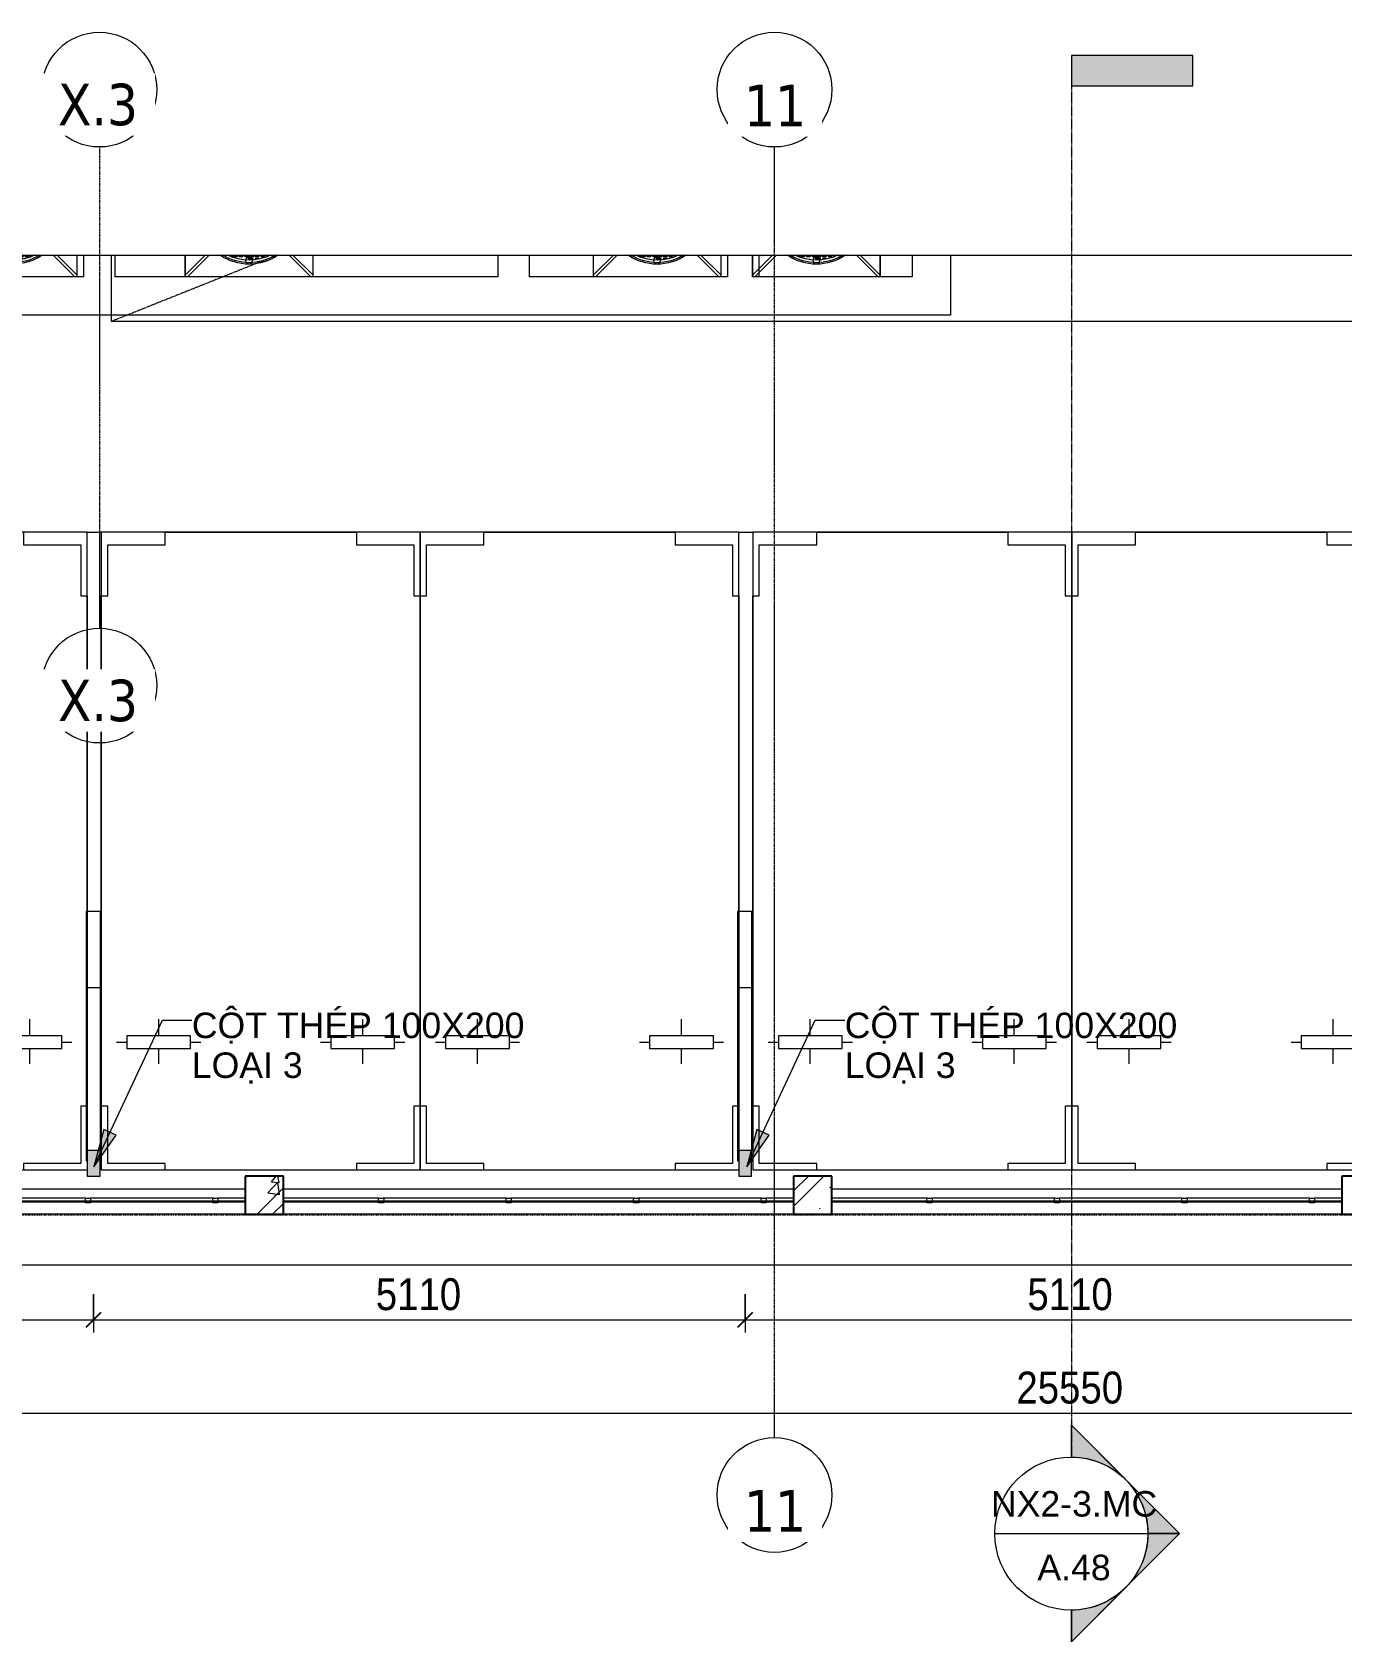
# Model space of a CAD drawing. Header units: millimetres. Extents: x -77355 to 26321, y -760 to 17156.
# Drawn here: x -29051 to -18780, y 4537 to 17156 of the extents above; entities that cross this region are included whole.
import ezdxf

# ---------------------------------------------------------------- set-up
doc = ezdxf.new("R2010")
doc.units = ezdxf.units.MM
for name, pattern in [('Dash', [6, 3, -3]), ('Dash - Tight', [4.5, 3, -1.5]), ('Dash Dot 3_16_', [7.9375, 4.7625, -1.5875, 0, -1.5875]), ('Double dash', [41.999998, 12, -6, 6, -6, 6, -6]), ('Grid Line', [22.225, 12.7, -3.175, 3.175, -3.175]), ('Hidden', [7.14375, 4.7625, -2.38125])]:
    doc.linetypes.add(name, pattern=pattern)
for name, color, linetype, lineweight in [('A-ANNO-DIMS', 211, 'Continuous', 9), ('A-ANNO-DIMS-100', 211, 'Continuous', 9), ('A-DETL-GENF-3', 10, 'Continuous', 9), ('A-DETL-GENF-4', 92, 'Dash - Tight', 9), ('A-DETL-GENF-5', 92, 'Hidden', 18), ('A-DETL-THIN', 151, 'Continuous', 9), ('A-FLOR-1', 192, 'Continuous', 9), ('A-FLOR-HRAL', 11, 'Continuous', 18), ('A-FLOR-HRAL-3', 11, 'Continuous', 9), ('A-WALL-2', 113, 'Continuous', 9), ('C-PRKG', 70, 'Continuous', 9), ('C-PRKG-HDLN', 70, 'Dash', 9), ('C-PROP-LINE', 91, 'Double dash', 25), ('G-ANNO-SYMB', 111, 'Continuous', 9), ('G-ANNO-SYMB-1', 111, 'Dash Dot 3_16_', 18), ('G-ANNO-TEXT-1', 10, 'Continuous', 9), ('G-ANNO-TEXT-2', 7, 'Continuous', 9), ('G-IMPT-1', 8, 'Continuous', 9), ('M-EQPM', 50, 'Continuous', 9), ('S-COLS-1', 52, 'Continuous', 9), ('S-COLS-2', 52, 'Continuous', 25), ('S-GRID-1', 1, 'Grid Line', 9), ('S-GRID-IDEN', 1, 'Continuous', 9)]:
    doc.layers.add(name, color=color, linetype=linetype, lineweight=lineweight)
doc.styles.add('Arial_1', font='arial.ttf', dxfattribs={"height": 200})
doc.styles.add('Tahoma_B_1', font='tahomabd.ttf', dxfattribs={"height": 325})
doc.styles.add('UTM Avo_1', font='', dxfattribs={"width": 0.9, "height": 250})
doc.styles.get('UTM Avo_1').set_extended_font_data('UTM Avo')
doc.dimstyles.new('1_Dim_chi_tiet_2_5_1', dxfattribs={"dimscale": 304.8, "dimtxt": 249.825237, "dimasz": 0.393701, "dimexe": 0.328084, "dimexo": 0.0625, "dimgap": 0.032808, "dimtad": 1, "dimdec": 0, "dimrnd": 5, "dimzin": 0, "dimdsep": 46, "dimtxsty": 'UTM Avo_1', "dimblk1": 'OBLIQUE', "dimblk2": 'OBLIQUE', "dimsah": 1, "dimcen": 0.09, "dimdle": 0.328084, "dimazin": 0, "dimtfac": 1, "dimtdec": 4, "dimtix": 1, "dimtmove": 0, "dimatfit": 3, "dimfxl": 0.656168, "dimfxlon": 1, "dimtvp": 1, "dimtolj": 1, "dimtzin": 0, "dimarcsym": 2})
pattern_1 = [(50, (-123181.6, 0), (728.7365, -63.756), [76.2, -838.2]), (355, (-123181.6, 0), (-140.9716, 764.2276), [60.96, -670.56]), (100.451, (-123120.9, -5.3), (587.77, 700.4668), [64.76, -712.36]), (46.184, (-123181.6, 203.2), (1084.316, -168.171), [114.3, -1257.3]), (96.636, (-123091.2, 189.2), (949.61, 989.71), [97.14, -1068.54]), (351.184, (-123181.6, 203.2), (949.62, 989.701), [91.44, -1005.84]), (21, (-123080, 152.4), (606.458, -409.0606), [76.2, -838.2]), (326, (-123080, 152.4), (247.2083, 736.753), [60.96, -670.56]), (71.451, (-123029.46, 118.3), (853.6683, 327.6855), [64.76, -712.36]), (37.5, (-123181.6, 0), (12.3547, 338.2201), [6.706, -655.726, 6.706, -674.014, -673.1]), (37.5, (-123181.6, 0), (12.3547, 338.2201), [-1343.152, 6.706, -666.394]), (7.5, (-123181.6, 0), (267.2789, 400.7221), [6.706, -381.406, 6.706, -640.486, -256.54]), (7.5, (-123181.6, 0), (267.2789, 400.7221), [-1035.304, 6.706, -249.834]), (327.5, (-123408.16, 0), (542.3633, -22.91534), [6.706, -247.294, 6.706, -785.774, -1051.56]), (327.5, (-123408.16, 0), (542.3633, -22.91534), [-1046.48, 6.706, -1044.854]), (317.5, (-123509.76, 0), (592.517, 101.707), [6.706, -323.494, 6.706, -519.582, -746.76]), (317.5, (-123509.76, 0), (592.517, 101.707), [-856.488, 6.706, -740.054]), (45, (-123181.6, 0), (-251.4472, 251.4472), []), (45, (-123181.6, 381), (-251.4472, 251.4472), [])]

# ---------------------------------------------------------------- blocks, each defined once
blk = doc.blocks.new('BAI XE PCCC - BAI XE PCCC-1477864-TKCS_NHÀ XE 3 - MẶT BẰNG COTE _1_000')
at = {"layer": 'C-PRKG'}
for p, q in [((0, -520), (0, 0)), ((0, 0), (15000, 0)), ((15000, 0), (15000, -520))]:
    blk.add_line(p, q, dxfattribs=at)
at = {"layer": 'C-PRKG-HDLN'}
for p, q in [((1301, -520), (0, 0)), ((13699, -520), (15000, 0))]:
    blk.add_line(p, q, dxfattribs=at)
blk = doc.blocks.new('NBS_CLDPhysicalSecuritySystems_MtlMeshPnlFncngSym_CLDModsecSecurusS3_InfillPanel - NBS_CLDPhysicalSecuritySystems_MtlMeshPnlFncngSym_CLDModsecSecurusS2_InfillPanel-V38-TKCS_NHÀ XE 3 - MẶT BẰNG COTE _1_000')
at = {"layer": 'A-FLOR-HRAL'}
for p, q in [((0, 6), (4000, 6)), ((214, 11), (254, 11)), ((214, 6), (214, 11)), ((254, 11), (254, 6)), ((1214, 11), (1254, 11)), ((1214, 6), (1214, 11)), ((1254, 11), (1254, 6)), ((2214, 11), (2254, 11)), ((2214, 6), (2214, 11)), ((2254, 11), (2254, 6)), ((3214, 11), (3254, 11)), ((3214, 6), (3214, 11)), ((3254, 11), (3254, 6)), ((4000, -6), (0, -6)), ((214, -23), (214, -6)), ((250, -27), (218, -27)), ((254, -6), (254, -23)), ((1214, -23), (1214, -6)), ((1250, -27), (1218, -27)), ((1254, -6), (1254, -23)), ((2214, -23), (2214, -6)), ((2250, -27), (2218, -27)), ((2254, -6), (2254, -23)), ((3214, -23), (3214, -6)), ((3250, -27), (3218, -27)), ((3254, -6), (3254, -23))]:
    blk.add_line(p, q, dxfattribs=at)
for centre, start, end in [((218, -23), 180, 270), ((250, -23), 270, 0), ((1218, -23), 180, 270), ((1250, -23), 270, 0), ((2218, -23), 180, 270), ((2250, -23), 270, 0), ((3218, -23), 180, 270), ((3250, -23), 270, 0)]:
    blk.add_arc(centre, 4, start, end, dxfattribs=at)
at = {"layer": 'A-FLOR-HRAL-3'}
for p, q in [((0, -27), (218, -27)), ((250, -27), (1218, -27)), ((1250, -27), (2218, -27)), ((2250, -27), (3218, -27)), ((3250, -27), (4000, -27))]:
    blk.add_line(p, q, dxfattribs=at)
blk = doc.blocks.new('TKTC_NAP THAM BE XLNT_260130 - TKTC_XREF_260130_NAP THAM BE XLNT_dwg_TTT-HOOD ACCESS - TTT-HOOD ACCESS-1904605-MB BỂ XLNT 2 HẦM 1-3399785-TKCS_NHÀ XE 3 - MẶT BẰNG COTE _1_000')
at = {"layer": 'G-IMPT-1'}
for p, q in [((-131, -356), (-131, -344)), ((-131, -344), (-131, -356)), ((-86, -344), (-86, -356)), ((-41, -356), (-41, -344)), ((-41, -344), (-41, -356)), ((16, -363), (0, -363)), ((89, -356), (89, -344)), ((89, -344), (89, -356)), ((134, -356), (134, -344)), ((134, -344), (134, -356))]:
    blk.add_line(p, q, dxfattribs=at)
at = {"layer": 'G-IMPT-1', "flags": 128}
for points in [[(-131, -344), (-131, -356)], [(-71, -344), (-71, -356), (-41, -356), (-71, -356)], [(-41, -371), (-71, -371), (-41, -371), (-71, -371)], [(4, -371), (-26, -371)], [(1, -363), (17, -363)], [(59, -344), (59, -356), (89, -356), (59, -356)], [(104, -344), (104, -356), (134, -356), (104, -356)], [(149, -344), (149, -356)], [(149, -344), (149, -356)]]:
    blk.add_lwpolyline(points, close=True, dxfattribs=at)
for points in [[(-86, -356), (-116, -356), (-116, -344)], [(-86, -344), (-86, -356), (-116, -356), (-116, -344)], [(-86, -344), (-86, -356), (-116, -356), (-116, -344)], [(-86, -344), (-86, -356), (-116, -356), (-116, -344)], [(-71, -344), (-71, -356), (-41, -356), (-41, -344)], [(-71, -344), (-71, -356), (-41, -356), (-41, -344)], [(-26, -344), (-26, -356), (4, -356), (4, -344)], [(4, -344), (4, -356), (-26, -356), (-26, -344)], [(14, -344), (14, -356), (44, -356), (44, -344)], [(44, -344), (44, -356), (14, -356), (14, -344)], [(89, -344), (89, -356), (59, -356), (59, -344)], [(89, -344), (89, -356), (59, -356), (59, -344)], [(134, -344), (134, -356), (104, -356), (104, -344)], [(134, -344), (134, -356), (104, -356), (104, -344)]]:
    blk.add_lwpolyline(points, dxfattribs=at)
at = {"layer": 'G-IMPT-1'}
for centre in [(8, -363), (9, -363), (9, -363)]:
    blk.add_circle(centre, 11.2, dxfattribs=at)
for centre, radius, start, end in [((9, -6), 412, 235.5514, 304.4486), ((9, -6), 400, 238.0049, 301.853), ((9, -6), 380, 243.0641, 296.9359), ((8, -363), 9.23, 360, 180), ((8, -363), 9.23, 0, 180), ((8, -363), 9.23, 180, 360), ((8, -363), 9.23, 180, 360), ((9, -363), 9.23, 360, 180), ((9, -363), 9.23, 0, 180), ((9, -363), 9.23, 360, 180), ((9, -363), 9.23, 0, 180), ((9, -363), 9.23, 180, 360), ((9, -363), 9.23, 180, 360), ((9, -363), 9.23, 180, 360), ((9, -363), 9.23, 180, 360)]:
    blk.add_arc(centre, radius, start, end, dxfattribs=at)
blk = doc.blocks.new('TKTC_NAP THAM BE XLNT_260130 - TKTC_XREF_260130_NAP THAM BE XLNT_dwg_NAP THAM-3399787-TKCS_NHÀ XE 3 - MẶT BẰNG COTE _1_000')
at = {"layer": 'G-IMPT-1'}
for p, q in [((584593, -155367), (584593, -155539)), ((584594, -155523), (584749, -155367)), ((584779, -155367), (584609, -155538)), ((585406, -155367), (585576, -155538)), ((585591, -155523), (585436, -155367))]:
    blk.add_line(p, q, dxfattribs=at)
at = {"layer": 'G-IMPT-1', "flags": 128}
for points in [[(584593, -155539), (585593, -155539), (585593, -155367)], [(584594, -155367), (584594, -155538), (585591, -155538), (585591, -155367)]]:
    blk.add_lwpolyline(points, dxfattribs=at)
at = {"layer": 'G-IMPT-1'}
blk.add_circle((585093, -155409), 27.5, dxfattribs=at)
for radius, start, end in [(400, 235.5514, 304.4486), (369, 243.1571, 296.8429), (337, 258.5042, 282.2389)]:
    blk.add_arc((585093, -155039), radius, start, end, dxfattribs=at)
at = {"xscale": 0.9707134767847465, "yscale": 0.9707134767847465, "zscale": 0.9707134767847465}
blk.add_blockref('TKTC_NAP THAM BE XLNT_260130 - TKTC_XREF_260130_NAP THAM BE XLNT_dwg_TTT-HOOD ACCESS - TTT-HOOD ACCESS-1904605-MB BỂ XLNT 2 HẦM 1-3399785-TKCS_NHÀ XE 3 - MẶT BẰNG COTE _1_000', (585084, -155033), dxfattribs=at)
blk = doc.blocks.new('TKTC_NAP THAM BE XLNT_260130 - TKTC_XREF_260130_NAP THAM BE XLNT_dwg_TTT-HOOD ACCESS - TTT-HOOD ACCESS-1904605-MB BỂ XLNT 2 HẦM 1-V44-TKCS_NHÀ XE 3 - MẶT BẰNG COTE _1_000')
at = {"layer": 'G-IMPT-1'}
for p, q in [((-131, -356), (-131, -344)), ((-131, -344), (-131, -356)), ((-86, -344), (-86, -356)), ((-41, -356), (-41, -344)), ((-41, -344), (-41, -356)), ((16, -363), (0, -363)), ((89, -356), (89, -344)), ((89, -344), (89, -356)), ((134, -356), (134, -344)), ((134, -344), (134, -356))]:
    blk.add_line(p, q, dxfattribs=at)
at = {"layer": 'G-IMPT-1', "flags": 128}
for points in [[(-131, -344), (-131, -356)], [(-71, -344), (-71, -356), (-41, -356), (-71, -356)], [(-41, -371), (-71, -371), (-41, -371), (-71, -371)], [(4, -371), (-26, -371)], [(1, -363), (17, -363)], [(59, -344), (59, -356), (89, -356), (59, -356)], [(104, -344), (104, -356), (134, -356), (104, -356)], [(149, -344), (149, -356)], [(149, -344), (149, -356)]]:
    blk.add_lwpolyline(points, close=True, dxfattribs=at)
for points in [[(-86, -356), (-116, -356), (-116, -344)], [(-86, -344), (-86, -356), (-116, -356), (-116, -344)], [(-86, -344), (-86, -356), (-116, -356), (-116, -344)], [(-86, -344), (-86, -356), (-116, -356), (-116, -344)], [(-71, -344), (-71, -356), (-41, -356), (-41, -344)], [(-71, -344), (-71, -356), (-41, -356), (-41, -344)], [(-26, -344), (-26, -356), (4, -356), (4, -344)], [(4, -344), (4, -356), (-26, -356), (-26, -344)], [(14, -344), (14, -356), (44, -356), (44, -344)], [(44, -344), (44, -356), (14, -356), (14, -344)], [(89, -344), (89, -356), (59, -356), (59, -344)], [(89, -344), (89, -356), (59, -356), (59, -344)], [(134, -344), (134, -356), (104, -356), (104, -344)], [(134, -344), (134, -356), (104, -356), (104, -344)]]:
    blk.add_lwpolyline(points, dxfattribs=at)
at = {"layer": 'G-IMPT-1'}
for centre in [(8, -363), (9, -363), (9, -363)]:
    blk.add_circle(centre, 11.2, dxfattribs=at)
for centre, radius, start, end in [((9, -6), 412, 235.6226, 304.3774), ((9, -6), 400, 238.0971, 301.7761), ((9, -6), 380, 243.1496, 296.8504), ((8, -363), 9.23, 360, 180), ((8, -363), 9.23, 0, 180), ((8, -363), 9.23, 180, 360), ((8, -363), 9.23, 180, 360), ((9, -363), 9.23, 360, 180), ((9, -363), 9.23, 0, 180), ((9, -363), 9.23, 360, 180), ((9, -363), 9.23, 0, 180), ((9, -363), 9.23, 180, 360), ((9, -363), 9.23, 180, 360), ((9, -363), 9.23, 180, 360), ((9, -363), 9.23, 180, 360)]:
    blk.add_arc(centre, radius, start, end, dxfattribs=at)
blk = doc.blocks.new('TKTC_NAP THAM BE XLNT_260130 - TKTC_XREF_260130_NAP THAM BE XLNT_dwg_NAP THAM-V45-TKCS_NHÀ XE 3 - MẶT BẰNG COTE _1_000')
at = {"layer": 'G-IMPT-1'}
for p, q in [((584593, -155368), (584593, -155539)), ((584594, -155523), (584749, -155368)), ((584779, -155368), (584609, -155538)), ((585406, -155368), (585576, -155538)), ((585591, -155523), (585436, -155368))]:
    blk.add_line(p, q, dxfattribs=at)
at = {"layer": 'G-IMPT-1', "flags": 128}
for points in [[(584593, -155539), (585593, -155539), (585593, -155368)], [(584594, -155368), (584594, -155538), (585591, -155538), (585591, -155368)]]:
    blk.add_lwpolyline(points, dxfattribs=at)
at = {"layer": 'G-IMPT-1'}
blk.add_circle((585093, -155409), 27.5, dxfattribs=at)
for radius, start, end in [(400, 235.6226, 304.3774), (369, 243.2426, 296.7574), (337, 258.7906, 282.0655)]:
    blk.add_arc((585093, -155039), radius, start, end, dxfattribs=at)
at = {"xscale": 0.9707134767847465, "yscale": 0.9707134767847465, "zscale": 0.9707134767847465}
blk.add_blockref('TKTC_NAP THAM BE XLNT_260130 - TKTC_XREF_260130_NAP THAM BE XLNT_dwg_TTT-HOOD ACCESS - TTT-HOOD ACCESS-1904605-MB BỂ XLNT 2 HẦM 1-V44-TKCS_NHÀ XE 3 - MẶT BẰNG COTE _1_000', (585084, -155033), dxfattribs=at)
blk = doc.blocks.new('TKTC_NAP THAM BE XLNT_260130 - TKTC_XREF_260130_NAP THAM BE XLNT_dwg-3399784-TKCS_NHÀ XE 3 - MẶT BẰNG COTE _1_000')
at = {"layer": 'G-IMPT-1'}
blk.add_line((90078, 14560), (90078, 14388), dxfattribs=at)
at = {"layer": 'G-IMPT-1', "flags": 128}
for points in [[(98577, 14560), (98577, 14088), (85758, 14088)], [(85758, 14388), (87828, 14388), (87828, 14560)], [(89828, 14560), (89828, 14388), (88128, 14388), (88128, 14560)], [(90078, 14388), (89828, 14388), (89828, 14560)], [(91778, 14560), (91778, 14388), (90078, 14388), (90078, 14560)], [(95027, 14560), (95027, 14388), (92028, 14388), (92028, 14560)], [(96828, 14560), (96828, 14388), (95277, 14388), (95277, 14560)], [(98277, 14560), (98277, 14388), (97078, 14388), (97078, 14560)]]:
    blk.add_lwpolyline(points, dxfattribs=at)
at = {"extrusion": (0, 0, -1), "zscale": -1}
for name, p in [('TKTC_NAP THAM BE XLNT_260130 - TKTC_XREF_260130_NAP THAM BE XLNT_dwg_NAP THAM-3399787-TKCS_NHÀ XE 3 - MẶT BẰNG COTE _1_000', (-676320, 169927)), ('TKTC_NAP THAM BE XLNT_260130 - TKTC_XREF_260130_NAP THAM BE XLNT_dwg_NAP THAM-V45-TKCS_NHÀ XE 3 - MẶT BẰNG COTE _1_000', (-678170, 169927)), ('TKTC_NAP THAM BE XLNT_260130 - TKTC_XREF_260130_NAP THAM BE XLNT_dwg_NAP THAM-3399787-TKCS_NHÀ XE 3 - MẶT BẰNG COTE _1_000', (-681370, 169927)), ('TKTC_NAP THAM BE XLNT_260130 - TKTC_XREF_260130_NAP THAM BE XLNT_dwg_NAP THAM-3399787-TKCS_NHÀ XE 3 - MẶT BẰNG COTE _1_000', (-682619, 169927))]:
    blk.add_blockref(name, p, dxfattribs=at)
blk = doc.blocks.new('TKTC_NAP THAM BE XLNT_260130 - NẮP THĂM BỂ XLNT-2335565-TKCS_NHÀ XE 3 - MẶT BẰNG COTE _1_000')
blk.add_blockref('TKTC_NAP THAM BE XLNT_260130 - TKTC_XREF_260130_NAP THAM BE XLNT_dwg-3399784-TKCS_NHÀ XE 3 - MẶT BẰNG COTE _1_000', (-83428, -14088))
blk = doc.blocks.new('TRỤ ĐỂ XE ĐẦU HỒI - TRỤ ĐỂ XE ĐẦU HỒI-2550560-TKCS_NHÀ XE 3 - MẶT BẰNG COTE _1_000')
at = {"layer": 'S-COLS-1'}
for p, q in [((-60, -1350), (-60, -20)), ((-50, -20), (-60, -20)), ((-50, -1350), (-50, -100)), ((60, -20), (50, -20)), ((50, -1350), (50, -100)), ((60, -1350), (60, -20)), ((-60, -1966), (-60, -1350)), ((-50, -1350), (-60, -1350)), ((-50, -1966), (-50, -1350)), ((-50, -1375), (50, -1375)), ((50, -1966), (50, -1350)), ((60, -1350), (50, -1350)), ((60, -1966), (60, -1350)), ((-50, -1966), (-60, -1966)), ((-60, -1966), (-60, -1975)), ((-60, -1975), (60, -1975)), ((-50, -1974), (-50, -1966)), ((-50, -1974), (50, -1974)), ((60, -1966), (50, -1966)), ((50, -1974), (50, -1966)), ((60, -1975), (60, -1966))]:
    blk.add_line(p, q, dxfattribs=at)
blk = doc.blocks.new('xe oto1 - xe oto-V47-TKCS_NHÀ XE 3 - MẶT BẰNG COTE _1_000')
at = {"layer": 'C-PRKG'}
for p, q in [((-2000, 5000), (-2500, 5000)), ((0, 5000), (-2500, 5000)), ((-2450, 4500), (-2450, 4950)), ((-2450, 4950), (-2000, 4950)), ((-2000, 4950), (-2000, 5000)), ((0, 5000), (-500, 5000)), ((-500, 5000), (-500, 4950)), ((-500, 4950), (-50, 4950)), ((-50, 4950), (-50, 4500)), ((0, 4500), (0, 5000)), ((0, 0), (0, 5000)), ((-2490, 4500), (-2450, 4500)), ((-50, 4500), (0, 4500)), ((0, 500), (0, 4500)), ((0, 4500), (0, 500)), ((-2050, 4170), (-2050, 4050)), ((-2050, 4170), (-2050, 4050)), ((-450, 4170), (-450, 4050)), ((-450, 4170), (-450, 4050)), ((-1800, 4050), (-2300, 4050)), ((-2300, 4050), (-2300, 3950)), ((-1800, 3950), (-1800, 4050)), ((-200, 4050), (-700, 4050)), ((-700, 4050), (-700, 3950)), ((-200, 3950), (-200, 4050)), ((-2300, 4000), (-2380, 4000)), ((-2300, 4000), (-2380, 4000)), ((-2300, 3950), (-1800, 3950)), ((-2050, 3950), (-2050, 3820)), ((-2050, 3950), (-2050, 3820)), ((-1720, 4000), (-1800, 4000)), ((-1720, 4000), (-1800, 4000)), ((-700, 4000), (-780, 4000)), ((-700, 4000), (-780, 4000)), ((-700, 3950), (-200, 3950)), ((-450, 3950), (-450, 3820)), ((-450, 3950), (-450, 3820)), ((-120, 4000), (-200, 4000)), ((-120, 4000), (-200, 4000)), ((-2500, 2973), (-2500, 0)), ((-2500, 500), (-2500, 2973)), ((-2500, 2973), (-2500, 500)), ((-2450, 500), (-2500, 500)), ((-2500, 500), (-2500, 0)), ((-2450, 100), (-2450, 500)), ((0, 500), (-50, 500)), ((-50, 500), (-50, 100)), ((0, 0), (0, 500)), ((-2500, 0), (-2000, 0)), ((-2500, 0), (0, 0)), ((-2000, 100), (-2450, 100)), ((-2000, 0), (-2000, 100)), ((-500, 100), (-500, 0)), ((-50, 100), (-500, 100)), ((-500, 0), (0, 0))]:
    blk.add_line(p, q, dxfattribs=at)
blk = doc.blocks.new('xe oto1 - xe oto-V46-TKCS_NHÀ XE 3 - MẶT BẰNG COTE _1_000')
at = {"layer": 'C-PRKG'}
for p, q in [((-2000, 5000), (-2500, 5000)), ((-2500, 5000), (-2500, 4500)), ((-2500, 5000), (-2500, 0)), ((0, 5000), (-2500, 5000)), ((-2450, 4500), (-2450, 4950)), ((-2450, 4950), (-2000, 4950)), ((-2000, 4950), (-2000, 5000)), ((0, 5000), (-500, 5000)), ((-500, 5000), (-500, 4950)), ((-500, 4950), (-50, 4950)), ((-50, 4950), (-50, 4500)), ((0, 4500), (0, 5000)), ((0, 0), (0, 5000)), ((-2500, 4500), (-2450, 4500)), ((-2500, 500), (-2500, 4500)), ((-2500, 4500), (-2500, 500)), ((-50, 4500), (0, 4500)), ((0, 500), (0, 4500)), ((0, 4500), (0, 500)), ((-2050, 4170), (-2050, 4050)), ((-2050, 4170), (-2050, 4050)), ((-450, 4170), (-450, 4050)), ((-450, 4170), (-450, 4050)), ((-1800, 4050), (-2300, 4050)), ((-2300, 4050), (-2300, 3950)), ((-1800, 3950), (-1800, 4050)), ((-200, 4050), (-700, 4050)), ((-700, 4050), (-700, 3950)), ((-200, 3950), (-200, 4050)), ((-2300, 4000), (-2380, 4000)), ((-2300, 4000), (-2380, 4000)), ((-2300, 3950), (-1800, 3950)), ((-2050, 3950), (-2050, 3820)), ((-2050, 3950), (-2050, 3820)), ((-1720, 4000), (-1800, 4000)), ((-1720, 4000), (-1800, 4000)), ((-700, 4000), (-780, 4000)), ((-700, 4000), (-780, 4000)), ((-700, 3950), (-200, 3950)), ((-450, 3950), (-450, 3820)), ((-450, 3950), (-450, 3820)), ((-120, 4000), (-200, 4000)), ((-120, 4000), (-200, 4000)), ((-2450, 500), (-2500, 500)), ((-2500, 500), (-2500, 0)), ((-2450, 100), (-2450, 500)), ((0, 500), (-50, 500)), ((-50, 500), (-50, 100)), ((0, 0), (0, 500)), ((-2500, 0), (-2000, 0)), ((-2500, 0), (0, 0)), ((-2000, 100), (-2450, 100)), ((-2000, 0), (-2000, 100)), ((-500, 100), (-500, 0)), ((-50, 100), (-500, 100)), ((-500, 0), (0, 0))]:
    blk.add_line(p, q, dxfattribs=at)
blk = doc.blocks.new('Family - ___-1476882-TKCS_NHÀ XE 3 - MẶT BẰNG COTE _1_000')
at = {"layer": 'C-PROP-LINE'}
blk.add_line((88513, 7888), (116022, 7888), dxfattribs=at)
blk = doc.blocks.new('BORDER VIEW - BORDER VIEW-2362528-TKCS_NHÀ XE 3 - MẶT BẰNG COTE _1_000')
at = {"layer": 'A-DETL-GENF-5'}
for p, q in [((150, 7920), (27360, 7920)), ((27360, 0), (150, 0))]:
    blk.add_line(p, q, dxfattribs=at)
blk = doc.blocks.new('Grid - M_Grid Head - Circle-353313-TKCS_NHÀ XE 3 - MẶT BẰNG COTE _1_000')
at = {"layer": 'S-GRID-IDEN'}
blk.add_circle((0, 0), 4.5, dxfattribs=at)
blk = doc.blocks.new('DIMBLOCK17-TKCS_NHÀ XE 3 - MẶT BẰNG COTE _1_000')
at = {"layer": 'A-ANNO-DIMS-100'}
for p, q in [((-33679, 7262), (-33679, 6962)), ((-33679, 7062), (-33679, 7262)), ((-28569, 7262), (-28569, 6962)), ((-28569, 7062), (-28569, 7262)), ((-33779, 7062), (-28569, 7062))]:
    blk.add_line(p, q, dxfattribs=at)
at = {"layer": 'A-ANNO-DIMS-100', "lineweight": 25}
for p, q in [((-33679, 7062), (-33619, 7122)), ((-28569, 7062), (-28509, 7122)), ((-33679, 7062), (-33739, 7002)), ((-28569, 7062), (-28629, 7002))]:
    blk.add_line(p, q, dxfattribs=at)
at = {"layer": 'A-ANNO-DIMS-100', "color": 0, "insert": (-31466, 7387), "char_height": 250, "width": 821.65, "attachment_point": 1, "line_spacing_factor": 1.110334, "style": 'UTM Avo_1'}
blk.add_mtext('5110', dxfattribs=at)
blk = doc.blocks.new('_Oblique')
at = {"color": 0, "linetype": 'ByBlock', "lineweight": -2}
blk.add_line((-0.5, -0.5), (0.5, 0.5), dxfattribs=at)
blk = doc.blocks.new('DIMBLOCK18-TKCS_NHÀ XE 3 - MẶT BẰNG COTE _1_000')
at = {"layer": 'A-ANNO-DIMS-100'}
for p, q in [((-28569, 7262), (-28569, 6962)), ((-28569, 7062), (-28569, 7262)), ((-23459, 7262), (-23459, 6962)), ((-23459, 7062), (-23459, 7262)), ((-28569, 7062), (-23459, 7062))]:
    blk.add_line(p, q, dxfattribs=at)
at = {"layer": 'A-ANNO-DIMS-100', "lineweight": 25}
for p, q in [((-28569, 7062), (-28509, 7122)), ((-23459, 7062), (-23399, 7122)), ((-28569, 7062), (-28629, 7002)), ((-23459, 7062), (-23519, 7002))]:
    blk.add_line(p, q, dxfattribs=at)
at = {"layer": 'A-ANNO-DIMS-100', "color": 0, "insert": (-26356, 7387), "char_height": 250, "width": 821.65, "attachment_point": 1, "line_spacing_factor": 1.110334, "style": 'UTM Avo_1'}
blk.add_mtext('5110', dxfattribs=at)
blk = doc.blocks.new('DIMBLOCK19-TKCS_NHÀ XE 3 - MẶT BẰNG COTE _1_000')
at = {"layer": 'A-ANNO-DIMS-100'}
for p, q in [((-23459, 7262), (-23459, 6962)), ((-23459, 7062), (-23459, 7262)), ((-18348, 7262), (-18348, 6962)), ((-18348, 7062), (-18348, 7262)), ((-23459, 7062), (-18348, 7062))]:
    blk.add_line(p, q, dxfattribs=at)
at = {"layer": 'A-ANNO-DIMS-100', "lineweight": 25}
for p, q in [((-23459, 7062), (-23399, 7122)), ((-18348, 7062), (-18288, 7122)), ((-23459, 7062), (-23519, 7002)), ((-18348, 7062), (-18408, 7002))]:
    blk.add_line(p, q, dxfattribs=at)
at = {"layer": 'A-ANNO-DIMS-100', "color": 0, "insert": (-21246, 7387), "char_height": 250, "width": 821.65, "attachment_point": 1, "line_spacing_factor": 1.110334, "style": 'UTM Avo_1'}
blk.add_mtext('5110', dxfattribs=at)
blk = doc.blocks.new('DIMBLOCK22-TKCS_NHÀ XE 3 - MẶT BẰNG COTE _1_000')
at = {"layer": 'A-ANNO-DIMS-100'}
for p, q in [((-33679, 6530), (-33679, 6230)), ((-33679, 6330), (-33679, 6530)), ((-8128, 6530), (-8128, 6230)), ((-8128, 6330), (-8128, 6530)), ((-33779, 6330), (-8028, 6330))]:
    blk.add_line(p, q, dxfattribs=at)
at = {"layer": 'A-ANNO-DIMS-100', "lineweight": 25}
for p, q in [((-33679, 6330), (-33739, 6270)), ((-33679, 6330), (-33619, 6390)), ((-8128, 6330), (-8188, 6270)), ((-8128, 6330), (-8068, 6390))]:
    blk.add_line(p, q, dxfattribs=at)
at = {"layer": 'A-ANNO-DIMS-100', "color": 0, "insert": (-21332, 6655), "char_height": 250, "width": 1027.06, "attachment_point": 1, "line_spacing_factor": 1.110334, "style": 'UTM Avo_1'}
blk.add_mtext('25550', dxfattribs=at)
blk = doc.blocks.new('Section - M_Section Head - Filled-352373-TKCS_NHÀ XE 3 - MẶT BẰNG COTE _1_000')
at = {"layer": 'G-ANNO-SYMB'}
h = blk.add_hatch(color=256, dxfattribs=at)
edge = h.paths.add_edge_path()
edge.add_line((-6, 8.49), (-6, 6))
edge.add_arc((-6, 0), 6, 90, 135)
edge.add_line((-10.24, 4.24), (-6, 8.49))
h = blk.add_hatch(color=256, dxfattribs=at)
edge = h.paths.add_edge_path()
edge.add_line((-6, 8.49), (-1.76, 4.24))
edge.add_arc((-6, 0), 6, 45, 90)
edge.add_line((-6, 6), (-6, 8.49))
h = blk.add_hatch(color=256, dxfattribs=at)
edge = h.paths.add_edge_path()
edge.add_line((-14.49, 0), (-10.24, 4.24))
edge.add_arc((-6, 0), 6, 135, 180)
edge.add_line((-12, 0), (-14.49, 0))
h = blk.add_hatch(color=256, dxfattribs=at)
edge = h.paths.add_edge_path()
edge.add_line((2.49, 0), (0, 0))
edge.add_arc((-6, 0), 6, 360, 405)
edge.add_line((-1.76, 4.24), (2.49, 0))
for p, q in [((-6, 8.49), (-14.49, 0)), ((-6, 8.49), (-10.24, 4.24)), ((-6, 8.49), (2.49, 0)), ((-6, 6), (-6, 8.49)), ((-6, 8.49), (-6, 6)), ((-1.76, 4.24), (-6, 8.49)), ((-10.24, 4.24), (-14.49, 0)), ((2.49, 0), (-1.76, 4.24)), ((-14.49, 0), (-12, 0)), ((0, 0), (2.49, 0)), ((-12, 0), (-14.49, 0)), ((0, 0), (2.49, 0))]:
    blk.add_line(p, q, dxfattribs=at)
for start, end in [(360, 180), (90, 135), (45, 90), (135, 180), (360, 45), (180, 360)]:
    blk.add_arc((-6, 0), 6, start, end, dxfattribs=at)
blk = doc.blocks.new('Section - 3_32_ x 3_8_-4701953-TKCS_NHÀ XE 3 - MẶT BẰNG COTE _1_000')
at = {"layer": 'G-ANNO-SYMB'}
blk.add_hatch(color=256, dxfattribs=at).paths.add_polyline_path([(0, 9.525), (0, 0), (-2.38125, 0), (-2.38125, 9.525)])
for p, q in [((0, 9.525), (-2.38125, 9.525)), ((-2.38125, 9.525), (-2.38125, 0)), ((0, 0), (0, 9.525)), ((-2.38125, 0), (0, 0))]:
    blk.add_line(p, q, dxfattribs=at)

msp = doc.modelspace()

# ---------------------------------------------------------------- hatches: boundary and pattern name
at = {"layer": 'A-DETL-GENF-3'}
h = msp.add_hatch(color=256, dxfattribs=at)
h.paths.add_polyline_path([(-8078.1, 8188.2), (-8078.1, 8388.2), (-8178.1, 8388.2), (-8178.1, 8188.2)])
h.paths.add_polyline_path([(-33629, 8188.2), (-33629, 8388.2), (-33729, 8388.2), (-33729, 8188.2)])
h.paths.add_polyline_path([(-13288.3, 8188.2), (-13188.3, 8188.2), (-13188.3, 8388.2), (-13288.3, 8388.2)])
h.paths.add_polyline_path([(-28518.8, 8188.2), (-28518.8, 8388.2), (-28618.8, 8388.2), (-28618.8, 8188.2)])
h.paths.add_polyline_path([(-18398.5, 8188.2), (-18298.5, 8188.2), (-18298.5, 8388.2), (-18398.5, 8388.2)])
h.paths.add_polyline_path([(-23408.7, 8188.2), (-23408.7, 8388.2), (-23508.7, 8388.2), (-23508.7, 8188.2)])
at = {"layer": 'G-ANNO-TEXT-1'}
for points in [[(-28566.8, 8259.5), (-28392, 8508.9), (-28487.8, 8553.7)], [(-23446.6, 8259.5), (-23271.8, 8508.9), (-23367.6, 8553.7)]]:
    msp.add_hatch(color=256, dxfattribs=at).paths.add_polyline_path(points)
at = {"layer": 'S-COLS-1'}
h = msp.add_hatch(dxfattribs=at)
h.set_pattern_fill('FP_39', color=256, style=0, pattern_type=2)
h.set_pattern_definition(pattern_1)
h.paths.add_polyline_path([(-27380, 7888.2), (-27080, 7888.2), (-27080, 8188.2), (-27380, 8188.2), (-27380, 8056.1)])
h = msp.add_hatch(dxfattribs=at)
h.set_pattern_fill('FP_39', color=256, style=0, pattern_type=2)
h.set_pattern_definition(pattern_1)
h.paths.add_polyline_path([(-23080, 7888.2), (-22780, 7888.2), (-22780, 8188.2), (-23080, 8188.2), (-23080, 8056.1)])

# ---------------------------------------------------------------- linework, layer by layer
at = {"layer": 'A-DETL-THIN'}
for p, q in [((-28518.8, 8388.2), (-28618.8, 8388.2)), ((-28618.8, 8388.2), (-28618.8, 8188.2)), ((-28518.8, 8188.2), (-28518.8, 8388.2)), ((-23408.7, 8388.2), (-23508.7, 8388.2)), ((-23508.7, 8388.2), (-23508.7, 8188.2)), ((-23408.7, 8188.2), (-23408.7, 8388.2)), ((-28618.8, 8188.2), (-28518.8, 8188.2)), ((-23508.7, 8188.2), (-23408.7, 8188.2))]:
    msp.add_line(p, q, dxfattribs=at)
at = {"layer": 'A-FLOR-1'}
for p, q in [((-28618.8, 13236.9), (-28508.7, 13236.9)), ((-28008.7, 13236.9), (-26508.7, 13236.9)), ((-25508.7, 13236.9), (-24008.7, 13236.9)), ((-23508.7, 13236.9), (-23398.5, 13236.9)), ((-22898.5, 13236.9), (-21398.5, 13236.9)), ((-20398.5, 13236.9), (-18898.5, 13236.9))]:
    msp.add_line(p, q, dxfattribs=at)
at = {"layer": 'A-WALL-2'}
for p, q in [((-31380, 8088.2), (-27380, 8088.2)), ((-27080, 8088.2), (-23080, 8088.2)), ((-22780, 8088.2), (-18780, 8088.2)), ((-27380, 7888.2), (-31380, 7888.2)), ((-23080, 7888.2), (-27080, 7888.2)), ((-18780, 7888.2), (-22780, 7888.2))]:
    msp.add_line(p, q, dxfattribs=at)
at = {"layer": 'G-ANNO-SYMB'}
msp.add_line((-21501.2, 5385.3), (-20301.2, 5385.3), dxfattribs=at)
at = {"layer": 'G-ANNO-SYMB-1'}
msp.add_line((-20901.2, 16734.3), (-20901.2, 5985.3), dxfattribs=at)
at = {"layer": 'G-ANNO-TEXT-1'}
for p, q in [((-28566.8, 8259.5), (-28029.5, 9410.3)), ((-28029.5, 9410.3), (-27799, 9410.3)), ((-23446.6, 8259.5), (-22909.3, 9410.3)), ((-22909.3, 9410.3), (-22678.8, 9410.3)), ((-28487.8, 8553.7), (-28566.8, 8259.5)), ((-28566.8, 8259.5), (-28392, 8508.9)), ((-28392, 8508.9), (-28487.8, 8553.7)), ((-23367.6, 8553.7), (-23446.6, 8259.5)), ((-23446.6, 8259.5), (-23271.8, 8508.9)), ((-23271.8, 8508.9), (-23367.6, 8553.7))]:
    msp.add_line(p, q, dxfattribs=at)
at = {"layer": 'S-COLS-2'}
for p, q in [((-27080, 8188.2), (-27380, 8188.2)), ((-27380, 8188.2), (-27380, 7888.2)), ((-27080, 7888.2), (-27080, 8188.2)), ((-22780, 8188.2), (-23080, 8188.2)), ((-23080, 8188.2), (-23080, 7888.2)), ((-22780, 7888.2), (-22780, 8188.2)), ((-18480, 8188.2), (-18780, 8188.2)), ((-18780, 8188.2), (-18780, 7888.2)), ((-27380, 7888.2), (-27080, 7888.2)), ((-23080, 7888.2), (-22780, 7888.2)), ((-18780, 7888.2), (-18480, 7888.2))]:
    msp.add_line(p, q, dxfattribs=at)
at = {"layer": 'S-GRID-1'}
for p, q in [((-28524, 16255.5), (-28524, 14394.8)), ((-23229, 13755.5), (-23229, 16255.5)), ((-28524, 14394.8), (-28524, 14344)), ((-28524, 14344), (-28524, 12483.3)), ((-23229, 8638.1), (-23229, 13755.5)), ((-23229, 6138.1), (-23229, 8638.1))]:
    msp.add_line(p, q, dxfattribs=at)

# ---------------------------------------------------------------- block references
at = {"layer": 'A-DETL-GENF-4'}
msp.add_blockref('BORDER VIEW - BORDER VIEW-2362528-TKCS_NHÀ XE 3 - MẶT BẰNG COTE _1_000', (-34669, 7488.2), dxfattribs=at)
at = {"layer": 'A-FLOR-HRAL-3', "rotation": 180}
for p in [(-27380, 7988.2), (-23080, 7988.2), (-18780, 7988.2)]:
    msp.add_blockref('NBS_CLDPhysicalSecuritySystems_MtlMeshPnlFncngSym_CLDModsecSecurusS3_InfillPanel - NBS_CLDPhysicalSecuritySystems_MtlMeshPnlFncngSym_CLDModsecSecurusS2_InfillPanel-V38-TKCS_NHÀ XE 3 - MẶT BẰNG COTE _1_000', p, dxfattribs=at)
at = {"layer": 'C-PRKG', "rotation": 180}
for name, p in [('BAI XE PCCC - BAI XE PCCC-1477864-TKCS_NHÀ XE 3 - MẶT BẰNG COTE _1_000', (-13429, 14888.2)), ('xe oto1 - xe oto-V47-TKCS_NHÀ XE 3 - MẶT BẰNG COTE _1_000', (-31118.8, 13236.9)), ('xe oto1 - xe oto-V46-TKCS_NHÀ XE 3 - MẶT BẰNG COTE _1_000', (-28508.7, 13236.9)), ('xe oto1 - xe oto-V47-TKCS_NHÀ XE 3 - MẶT BẰNG COTE _1_000', (-26008.7, 13236.9)), ('xe oto1 - xe oto-V46-TKCS_NHÀ XE 3 - MẶT BẰNG COTE _1_000', (-23398.5, 13236.9)), ('xe oto1 - xe oto-V47-TKCS_NHÀ XE 3 - MẶT BẰNG COTE _1_000', (-20898.5, 13236.9))]:
    msp.add_blockref(name, p, dxfattribs=at)
at = {"layer": 'C-PROP-LINE'}
msp.add_blockref('Family - ___-1476882-TKCS_NHÀ XE 3 - MẶT BẰNG COTE _1_000', (-123181.6, 0), dxfattribs=at)
at = {"layer": 'G-ANNO-SYMB', "xscale": 99.99999999999993, "yscale": 99.99999999999993, "zscale": 99.99999999999993, "rotation": 269.9999999999996}
msp.add_blockref('Section - 3_32_ x 3_8_-4701953-TKCS_NHÀ XE 3 - MẶT BẰNG COTE _1_000', (-20901.2, 16734.3), dxfattribs=at)
at = {"layer": 'G-ANNO-SYMB', "extrusion": (0, 0, -1), "xscale": 99.99999999999993, "yscale": 99.99999999999993, "zscale": 99.99999999999993, "rotation": 90.00000000000053}
msp.add_blockref('Section - M_Section Head - Filled-352373-TKCS_NHÀ XE 3 - MẶT BẰNG COTE _1_000', (20901.2, 5985.3), dxfattribs=at)
at = {"layer": 'M-EQPM'}
msp.add_blockref('TKTC_NAP THAM BE XLNT_260130 - NẮP THĂM BỂ XLNT-2335565-TKCS_NHÀ XE 3 - MẶT BẰNG COTE _1_000', (-36999, 14936.6), dxfattribs=at)
at = {"layer": 'S-COLS-1', "rotation": 180}
for p in [(-28568.8, 8288.2), (-23458.7, 8288.2)]:
    msp.add_blockref('TRỤ ĐỂ XE ĐẦU HỒI - TRỤ ĐỂ XE ĐẦU HỒI-2550560-TKCS_NHÀ XE 3 - MẶT BẰNG COTE _1_000', p, dxfattribs=at)
at = {"layer": 'S-GRID-IDEN', "xscale": 99.99999999999993, "yscale": 99.99999999999993, "zscale": 99.99999999999993, "rotation": 180}
for p in [(-28524, 16705.5), (-28524, 12033.3)]:
    msp.add_blockref('Grid - M_Grid Head - Circle-353313-TKCS_NHÀ XE 3 - MẶT BẰNG COTE _1_000', p, dxfattribs=at)
at = {"layer": 'S-GRID-IDEN', "xscale": 99.99999999999993, "yscale": 99.99999999999993, "zscale": 99.99999999999993}
for p in [(-23229, 16705.5), (-23229, 5688.1)]:
    msp.add_blockref('Grid - M_Grid Head - Circle-353313-TKCS_NHÀ XE 3 - MẶT BẰNG COTE _1_000', p, dxfattribs=at)

# ---------------------------------------------------------------- texts
at = {"layer": 'G-ANNO-SYMB', "char_height": 200, "attachment_point": 5, "line_spacing_factor": 0.936439, "style": 'Arial_1'}
for s, insert, width in [('\\pt1270,2540,3810,5080,6350,7620,8890,10160,11430,12700,13970,15240,16510,17780,19050,20320,21590,22860,24130,25400,26670,27940,29210,30480,31750,33020,34290,35560,36830,38100,39370,40640;NX2-3.MC', (-20880, 5617.3), 1330), ('\\pt1270,2540,3810,5080,6350,7620,8890,10160,11430,12700,13970,15240,16510,17780,19050,20320,21590,22860,24130,25400,26670,27940,29210,30480,31750,33020,34290,35560,36830,38100,39370,40640;A.48', (-20880, 5118.4), 595)]:
    msp.add_mtext(s, dxfattribs=dict(at, insert=insert, width=width))
at = {"layer": 'G-ANNO-TEXT-2', "char_height": 200, "width": 2838, "attachment_point": 4, "line_spacing_factor": 0.936439, "style": 'Arial_1'}
for insert in [(-27799, 9191.3), (-22678.8, 9191.3)]:
    msp.add_mtext('\\pt1270,2540,3810,5080,6350,7620,8890,10160,11430,12700,13970,15240,16510,17780,19050,20320,21590,22860,24130,25400,26670,27940,29210,30480,31750,33020,34290,35560,36830,38100,39370,40640;CỘT THÉP 100X200\\PLOẠI 3', dxfattribs=dict(at, insert=insert))

# ---------------------------------------------------------------- dimensions: what is measured, and where the dimension line sits
at = {"layer": 'A-ANNO-DIMS'}
for base, p1, p2, override, picture, middle in [((-28568.8, 7062.1), (-33679, 7262.1), (-28568.8, 7262.1), {"dimpost": '<>', "dimfxl": 5110.187311}, 'DIMBLOCK17-TKCS_NHÀ XE 3 - MẶT BẰNG COTE _1_000', (-31123.9, 7201.4)), ((-23458.7, 7062.1), (-28568.8, 7262.1), (-23458.7, 7262.1), {"dimpost": '<>', "dimfxl": 5110.187311}, 'DIMBLOCK18-TKCS_NHÀ XE 3 - MẶT BẰNG COTE _1_000', (-26013.7, 7201.4)), ((-18348.5, 7062.1), (-23458.7, 7262.1), (-18348.5, 7262.1), {"dimpost": '<>', "dimfxl": 5110.187311}, 'DIMBLOCK19-TKCS_NHÀ XE 3 - MẶT BẰNG COTE _1_000', (-20903.6, 7201.4)), ((-8128.1, 6329.8), (-33679, 6529.8), (-8128.1, 6529.8), {"dimpost": '<>', "dimfxl": 25550.936553}, 'DIMBLOCK22-TKCS_NHÀ XE 3 - MẶT BẰNG COTE _1_000', (-20903.6, 6469.2))]:
    dim = msp.add_linear_dim(base=base, p1=p1, p2=p2, dimstyle='1_Dim_chi_tiet_2_5_1', override=override, dxfattribs=at)
    dim.commit()
    dim.dimension.update_dxf_attribs({"geometry": picture, "text_midpoint": middle})

# ---------------------------------------------------------------- next in the draw order: texts
at = {"layer": 'S-GRID-IDEN', "char_height": 325, "attachment_point": 5, "line_spacing_factor": 0.996129, "style": 'Tahoma_B_1', "bg_fill": 3, "box_fill_scale": 1.25, "bg_fill_color": 256, "bg_fill_true_color": 13158600, "bg_fill_transparency": 0}
for s, insert, width in [('\\pt1269.99925,2539.9985,3810.001,5080.00025,6349.9995,7619.99875,8890.00125,10160.0005,11429.99975,12699.999,13970.0015,15240.00075,16510,17779.99925,19049.9985,20320.001,21590.00025,22859.9995,24129.99875,25400.00125,26670.0005,27939.99975,29209.999,30480.0015,31750.00075,33020,34289.99925,35559.9985,36830.001,38100.00025,39369.9995,40639.99875;X.3', (-28534.7, 16585.8), 734), ('\\pt1269.99925,2539.9985,3810.001,5080.00025,6349.9995,7619.99875,8890.00125,10160.0005,11429.99975,12699.999,13970.0015,15240.00075,16510,17779.99925,19049.9985,20320.001,21590.00025,22859.9995,24129.99875,25400.00125,26670.0005,27939.99975,29209.999,30480.0015,31750.00075,33020,34289.99925,35559.9985,36830.001,38100.00025,39369.9995,40639.99875;11', (-23224.8, 16580.7), 576), ('\\pt1269.99925,2539.9985,3810.001,5080.00025,6349.9995,7619.99875,8890.00125,10160.0005,11429.99975,12699.999,13970.0015,15240.00075,16510,17779.99925,19049.9985,20320.001,21590.00025,22859.9995,24129.99875,25400.00125,26670.0005,27939.99975,29209.999,30480.0015,31750.00075,33020,34289.99925,35559.9985,36830.001,38100.00025,39369.9995,40639.99875;X.3', (-28534.7, 11913.6), 734), ('\\pt1269.99925,2539.9985,3810.001,5080.00025,6349.9995,7619.99875,8890.00125,10160.0005,11429.99975,12699.999,13970.0015,15240.00075,16510,17779.99925,19049.9985,20320.001,21590.00025,22859.9995,24129.99875,25400.00125,26670.0005,27939.99975,29209.999,30480.0015,31750.00075,33020,34289.99925,35559.9985,36830.001,38100.00025,39369.9995,40639.99875;11', (-23224.8, 5563.3), 576)]:
    msp.add_mtext(s, dxfattribs=dict(at, insert=insert, width=width))

doc.saveas('drawing.dxf')
